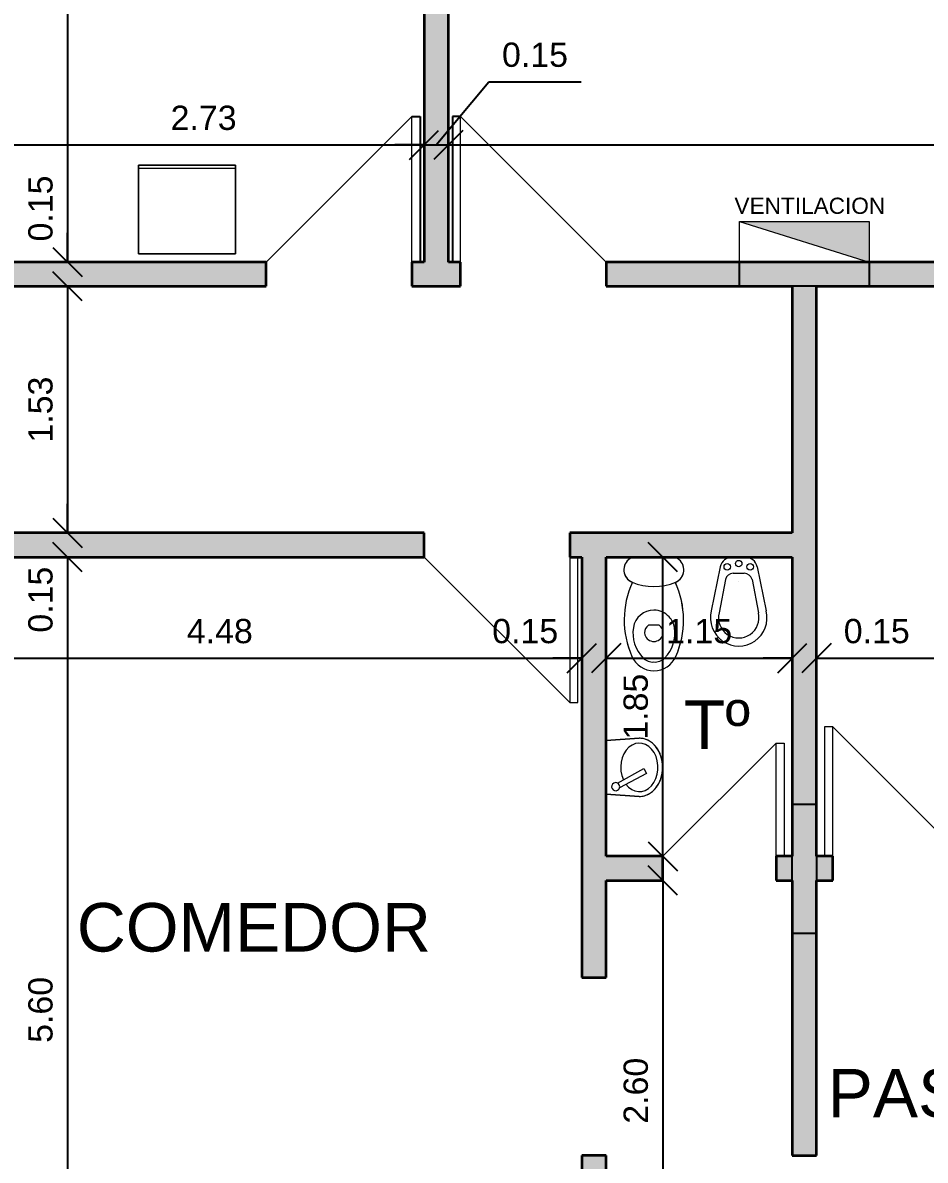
# Model space of a CAD drawing. Header units: metres. Extents: x 42 to 294, y -52 to 32.
# Drawn here: x 194.48 to 200.06, y 14.93 to 21.97 of the extents above; entities that cross this region are included whole.
import ezdxf

# ---------------------------------------------------------------- set-up
doc = ezdxf.new("R2010")
doc.units = ezdxf.units.M
doc.header["$LTSCALE"] = 0.15
doc.linetypes.add('Dash dot dot', pattern=[0.03, 0.012, -0.006, 0, -0.006, 0, -0.006])
doc.layers.get('0').update_dxf_attribs({"lineweight": 20})
for name, color, linetype, lineweight in [('A-DOORSYM', 1, 'Continuous', 9), ('A-FLORCAM', 3, 'Continuous', 9), ('A-WALL', 2, 'Continuous', 30), ('F-AFFFEQM', 6, 'Continuous', 9), ('P-SANRFIM', 6, 'Continuous', 9), ('VENTILACIONES', 4, 'Continuous', 9)]:
    doc.layers.add(name, color=color, linetype=linetype, lineweight=lineweight)
doc.layers.add('Hatch', color=8, linetype='Continuous')
doc.layers.add('MUROS', color=11, linetype='Continuous')
doc.styles.get("Standard").update_dxf_attribs({"font": 'arial.ttf', "height": 0.15})
doc.dimstyles.new('Copy of Annotative', dxfattribs={"dimtxt": 0.15, "dimasz": 0.18, "dimexe": 0.18, "dimexo": 0.0625, "dimgap": 0.09, "dimtad": 1, "dimzin": 0, "dimdsep": 46, "dimtxsty": 'Standard', "dimblk": 'OBLIQUE', "dimcen": 0.09, "dimse1": 1, "dimse2": 1, "dimadec": 0, "dimazin": 0, "dimtfac": 1, "dimtofl": 0, "dimtmove": 0, "dimatfit": 3, "dimfxl": 1, "dimtolj": 1, "dimtzin": 0, "dimarcsym": 0})

# ---------------------------------------------------------------- blocks, each defined once
blk = doc.blocks.new('Puerta de 1 hoja - 90 x 210 cm-70-02 Primer piso')
at = {"layer": 'A-DOORSYM', "lineweight": 13}
for p, q in [((0.7169, -0.975), (-0.1831, -0.075)), ((0.7169, -0.975), (-0.1831, -0.075)), ((0.7169, -0.075), (0.7169, -0.975))]:
    blk.add_line(p, q, dxfattribs=at)
blk = doc.blocks.new('Puerta de 1 hoja - 90 x 210 cm-71-02 Primer piso')
at = {"layer": 'A-DOORSYM', "lineweight": 13}
for p, q in [((0.7169, 0.975), (-0.1831, 0.075)), ((0.7169, 0.975), (-0.1831, 0.075)), ((0.7169, 0.075), (0.7169, 0.975))]:
    blk.add_line(p, q, dxfattribs=at)
blk = doc.blocks.new('Puerta de 1 hoja - 70x210 cm-65-02 Primer piso')
at = {"layer": 'A-DOORSYM', "lineweight": 13}
for p, q in [((0.6169, 0.775), (-0.0831, 0.075)), ((0.6169, 0.775), (-0.0831, 0.075)), ((0.6169, 0.075), (0.6169, 0.775))]:
    blk.add_line(p, q, dxfattribs=at)
blk = doc.blocks.new('Puerta de 1 hoja - 80 x 210 cm-64-02 Primer piso')
at = {"layer": 'A-DOORSYM', "lineweight": 13}
for p, q in [((0.6669, -0.875), (-0.1331, -0.075)), ((0.6669, -0.875), (-0.1331, -0.075)), ((0.6669, -0.075), (0.6669, -0.875))]:
    blk.add_line(p, q, dxfattribs=at)
blk = doc.blocks.new('WC w Cistern _5_ - 540 x 360mm-7-02 Primer piso')
at = {"layer": 'P-SANRFIM'}
for p, q in [((-0.1469, 0), (-0.1469, -0.0089)), ((-0.1469, 0), (-0.1469, -0.0089)), ((0.1469, -0.0089), (0.1469, 0)), ((0.1469, -0.0089), (0.1469, 0)), ((-0.0431, -0.4306), (-0.0308, -0.4182)), ((-0.0308, -0.4182), (0.0308, -0.4182)), ((0.0308, -0.4182), (0.0431, -0.4306))]:
    blk.add_line(p, q, dxfattribs=at)
for centre, radius, start, end in [((-0.1028, -0.0787), 0.0825, 122.27446, 248.81924), ((-0.1028, -0.0787), 0.0825, 122.27446, 246.87823), ((0.1028, -0.0787), 0.0825, 291.18076, 57.72554), ((0.1028, -0.0787), 0.0825, 293.12177, 57.72554), ((0.375, -0.3882), 0.5584, 155.35449, 203.79689), ((0.375, -0.3882), 0.5584, 155.39027, 203.79689), ((0, 0.1621), 0.3443, 246.87823, 293.12177), ((-0.375, -0.3882), 0.5584, 336.20311, 24.64551), ((-0.375, -0.3882), 0.5584, 336.20311, 24.60973), ((0, -0.4559), 0.1282, 89.99847, 170.90608), ((0, -0.4559), 0.1282, 42.44528, 90.00153), ((0, -0.4559), 0.1282, 9.09392, 42.44528), ((0.0905, -0.4704), 0.2199, 170.90608, 224.39736), ((-0.0078, -0.4659), 0.05, 135, 197.18646), ((0, -0.4635), 0.0581, 197.18646, 342.81705), ((0.0078, -0.4659), 0.05, 342.81705, 45), ((-0.0905, -0.4704), 0.2199, 315.60264, 9.09392), ((0.0014, -0.553), 0.15, 203.79689, 269.46886), ((0.0014, -0.553), 0.15, 203.79689, 269.46886), ((-0.0083, -0.5671), 0.0816, 224.39736, 275.83548), ((-0.0014, -0.553), 0.15, 270.53114, 336.20311), ((-0.0014, -0.553), 0.15, 270.53114, 336.20311), ((0.0083, -0.5671), 0.0816, 264.16452, 315.60264)]:
    blk.add_arc(centre, radius, start, end, dxfattribs=at)
blk = doc.blocks.new('Basin - Small - Basin - Small-74-02 Primer piso')
at = {"layer": 'P-SANRFIM'}
for p, q in [((0.0071, 0.2333), (0.0377, 0.2503)), ((0.0973, 0.0706), (0.0071, 0.2333)), ((0.0377, 0.2503), (0.1268, 0.083)), ((-0.18, 0.205), (-0.165, 0)), ((-0.165, 0), (-0.18, 0.205)), ((0.165, 0), (0.18, 0.205)), ((0.18, 0.205), (0.165, 0))]:
    blk.add_line(p, q, dxfattribs=at)
for start, end in [(28, 208), (208, 28)]:
    blk.add_arc((0.1195, 0.059), 0.025, start, end, dxfattribs=at)
for major_axis, ratio, start_param, end_param in [((-0.18, 0), 0.805556, 3.141593, 6.283185), ((0.15, 0), 0.766667, 5.476019, 11.537553)]:
    blk.add_ellipse((0, 0.205), major_axis=major_axis, ratio=ratio, start_param=start_param, end_param=end_param, dxfattribs=at)
at = {"layer": 'P-SANRFIM', "start_tangent": (-0.003421, 0.999994), "end_tangent": (-0.003421, -0.999994)}
blk.add_spline([(0.18, 0.205), (0.1788, 0.2213), (0.1755, 0.2373), (0.1699, 0.2529), (0.1663, 0.2605), (0.1622, 0.2679), (0.1576, 0.2751), (0.1524, 0.2821), (0.1468, 0.2889), (0.1407, 0.2954), (0.1342, 0.3016), (0.1273, 0.3075), (0.1199, 0.3131), (0.1122, 0.3184), (0.1042, 0.3232), (0.0958, 0.3278), (0.087, 0.3319), (0.0781, 0.3356), (0.0689, 0.3389), (0.0594, 0.3419), (0.0498, 0.3443), (0.0401, 0.3464), (0.0302, 0.3479), (0.0202, 0.3491), (0.0101, 0.3498), (0, 0.35), (-0.0101, 0.3498), (-0.0202, 0.3491), (-0.0302, 0.3479), (-0.0401, 0.3464), (-0.0546, 0.3432), (-0.0689, 0.3389), (-0.0826, 0.3338), (-0.0958, 0.3278), (-0.1083, 0.3208), (-0.1199, 0.3131), (-0.1308, 0.3046), (-0.1407, 0.2954), (-0.1496, 0.2856), (-0.1576, 0.2751), (-0.1643, 0.2642), (-0.1699, 0.2529), (-0.1743, 0.2412), (-0.1774, 0.2294), (-0.18, 0.205)], degree=3, dxfattribs=at)
blk = doc.blocks.new('Counter Top - Corner w sink - 600mm Depth-124-02 Primer piso')
at = {"layer": 'A-FLORCAM'}
for p, q in [((-0.5755, 1.6404), (-1.2005, 1.6404)), ((-0.5755, 0.625), (-0.5755, 1.6404)), ((2.4245, 0.625), (-0.5755, 0.625)), ((-0.5255, 0), (1.4745, 0))]:
    blk.add_line(p, q, dxfattribs=at)
at = {"layer": 'A-FLORCAM', "lineweight": 25}
for p, q in [((-0.5755, 1.6404), (-1.2005, 1.6404)), ((-1.1814, 1.6404), (-1.1814, 0.0191)), ((-0.5755, 0.625), (-0.5755, 1.6404)), ((-0.5755, 0.625), (2.4245, 0.625)), ((-1.1814, 0.0191), (2.4245, 0.0191)), ((1.4745, 0), (-0.5255, 0))]:
    blk.add_line(p, q, dxfattribs=at)
at = {"layer": 'A-FLORCAM', "linetype": 'Dash dot dot'}
for p, q in [((0.5395, 0.54), (-0.0505, 0.54)), ((-0.1005, 0.49), (-0.1005, 0.21)), ((0.5895, 0.21), (0.5895, 0.49)), ((-0.0505, 0.16), (0.5395, 0.16))]:
    blk.add_line(p, q, dxfattribs=at)
for centre, start, end in [((-0.0505, 0.49), 90, 180), ((0.5395, 0.49), 360, 90), ((-0.0505, 0.21), 180, 270), ((0.5395, 0.21), 270, 0)]:
    blk.add_arc(centre, 0.05, start, end, dxfattribs=at)
blk = doc.blocks.new('Washer - 600 x 820 x 550mm-19-02 Primer piso')
at = {"layer": 'F-AFFFEQM'}
for p, q in [((0.1487, 0.675), (-0.4513, 0.675)), ((-0.4513, 0.675), (-0.4513, 0.125)), ((-0.4513, 0.125), (-0.4513, 0.675)), ((-0.4513, 0.675), (0.1487, 0.675)), ((-0.4513, 0.125), (-0.4513, 0.675)), ((-0.4513, 0.675), (0.1487, 0.675)), ((-0.4513, 0.655), (0.1487, 0.655)), ((0.1487, 0.125), (0.1487, 0.675)), ((0.1487, 0.675), (0.1487, 0.125)), ((0.1487, 0.675), (0.1487, 0.125)), ((-0.4513, 0.125), (0.1487, 0.125)), ((0.1487, 0.125), (-0.4513, 0.125)), ((-0.4513, 0.125), (0.1487, 0.125))]:
    blk.add_line(p, q, dxfattribs=at)
blk = doc.blocks.new('_Oblique')
at = {"color": 0, "linetype": 'ByBlock', "lineweight": -2}
blk.add_line((-0.5, -0.5), (0.5, 0.5), dxfattribs=at)
blk = doc.blocks.new('*D2443')
at = {"color": 0, "lineweight": -2, "transparency": 16777216}
blk.add_line((194.2341, 21.2116), (196.9591, 21.2116), dxfattribs=at)
at = {"layer": 'Defpoints', "color": 0, "transparency": 16777216}
for p in [(194.2341, 21.2116), (196.9591, 21.2116), (196.9591, 21.2098)]:
    blk.add_point(p, dxfattribs=at)
at = {"color": 0, "lineweight": -2, "transparency": 16777216, "xscale": 0.18, "yscale": 0.18, "zscale": 0.18, "rotation": 180}
blk.add_blockref('_Oblique', (194.2341, 21.2116), dxfattribs=at)
at = {"color": 0, "lineweight": -2, "transparency": 16777216, "xscale": 0.18, "yscale": 0.18, "zscale": 0.18}
blk.add_blockref('_Oblique', (196.9591, 21.2116), dxfattribs=at)
at = {"color": 0, "transparency": 16777216, "insert": (195.5966, 21.3782), "char_height": 0.15, "attachment_point": 5}
blk.add_mtext('\\A1;2.73', dxfattribs=at)
blk = doc.blocks.new('*D2444')
at = {"color": 0, "lineweight": -2, "transparency": 16777216}
for p, q in [((197.0341, 21.2116), (197.3592, 21.6017)), ((197.3592, 21.6017), (197.9299, 21.6017)), ((196.9591, 21.2116), (196.7791, 21.2116)), ((196.9591, 21.2116), (197.1091, 21.2116)), ((197.1091, 21.2116), (197.2891, 21.2116))]:
    blk.add_line(p, q, dxfattribs=at)
at = {"layer": 'Defpoints', "color": 0, "transparency": 16777216}
for p in [(196.9591, 21.2098), (197.1091, 21.2116), (197.1091, 21.2098)]:
    blk.add_point(p, dxfattribs=at)
at = {"color": 0, "lineweight": -2, "transparency": 16777216, "xscale": 0.18, "yscale": 0.18, "zscale": 0.18}
blk.add_blockref('_Oblique', (196.9591, 21.2116), dxfattribs=at)
at = {"color": 0, "lineweight": -2, "transparency": 16777216, "xscale": 0.18, "yscale": 0.18, "zscale": 0.18, "rotation": 180}
blk.add_blockref('_Oblique', (197.1091, 21.2116), dxfattribs=at)
at = {"color": 0, "transparency": 16777216, "insert": (197.6445, 21.7683), "char_height": 0.15, "attachment_point": 5}
blk.add_mtext('\\A1;0.15', dxfattribs=at)
blk = doc.blocks.new('*D2445')
at = {"color": 0, "lineweight": -2, "transparency": 16777216}
blk.add_line((197.1091, 21.2116), (203.5841, 21.2116), dxfattribs=at)
at = {"layer": 'Defpoints', "color": 0, "transparency": 16777216}
for p in [(197.1091, 21.2098), (203.5841, 21.2116), (203.5841, 21.2084)]:
    blk.add_point(p, dxfattribs=at)
at = {"color": 0, "lineweight": -2, "transparency": 16777216, "xscale": 0.18, "yscale": 0.18, "zscale": 0.18, "rotation": 180}
blk.add_blockref('_Oblique', (197.1091, 21.2116), dxfattribs=at)
at = {"color": 0, "lineweight": -2, "transparency": 16777216, "xscale": 0.18, "yscale": 0.18, "zscale": 0.18}
blk.add_blockref('_Oblique', (203.5841, 21.2116), dxfattribs=at)
at = {"color": 0, "transparency": 16777216, "insert": (200.3466, 21.3782), "char_height": 0.15, "attachment_point": 5}
blk.add_mtext('\\A1;6.48', dxfattribs=at)
blk = doc.blocks.new('*D2822')
at = {"color": 0, "lineweight": -2, "transparency": 16777216}
blk.add_line((193.4591, 18.0372), (197.9341, 18.0372), dxfattribs=at)
at = {"layer": 'Defpoints', "color": 0, "transparency": 16777216}
for p in [(193.4591, 18.0372), (197.9341, 18.0372), (197.9341, 18.0372)]:
    blk.add_point(p, dxfattribs=at)
at = {"color": 0, "lineweight": -2, "transparency": 16777216, "xscale": 0.18, "yscale": 0.18, "zscale": 0.18, "rotation": 180}
blk.add_blockref('_Oblique', (193.4591, 18.0372), dxfattribs=at)
at = {"color": 0, "lineweight": -2, "transparency": 16777216, "xscale": 0.18, "yscale": 0.18, "zscale": 0.18}
blk.add_blockref('_Oblique', (197.9341, 18.0372), dxfattribs=at)
at = {"color": 0, "transparency": 16777216, "insert": (195.6966, 18.2038), "char_height": 0.15, "attachment_point": 5}
blk.add_mtext('\\A1;4.48', dxfattribs=at)
blk = doc.blocks.new('*D2823')
at = {"color": 0, "lineweight": -2, "transparency": 16777216}
for p, q in [((197.9341, 18.0372), (197.7541, 18.0372)), ((198.0841, 18.0372), (198.2641, 18.0372))]:
    blk.add_line(p, q, dxfattribs=at)
at = {"layer": 'Defpoints', "color": 0, "transparency": 16777216}
for p in [(197.9341, 18.0372), (198.0841, 18.0372), (198.0841, 18.0372)]:
    blk.add_point(p, dxfattribs=at)
at = {"color": 0, "lineweight": -2, "transparency": 16777216, "xscale": 0.18, "yscale": 0.18, "zscale": 0.18}
blk.add_blockref('_Oblique', (197.9341, 18.0372), dxfattribs=at)
at = {"color": 0, "lineweight": -2, "transparency": 16777216, "xscale": 0.18, "yscale": 0.18, "zscale": 0.18, "rotation": 180}
blk.add_blockref('_Oblique', (198.0841, 18.0372), dxfattribs=at)
at = {"color": 0, "transparency": 16777216, "insert": (197.584, 18.2038), "char_height": 0.15, "attachment_point": 5}
blk.add_mtext('\\A1;0.15', dxfattribs=at)
blk = doc.blocks.new('*D2824')
at = {"color": 0, "lineweight": -2, "transparency": 16777216}
blk.add_line((198.0841, 18.0372), (199.2341, 18.0372), dxfattribs=at)
at = {"layer": 'Defpoints', "color": 0, "transparency": 16777216}
for p in [(198.0841, 18.0372), (199.2341, 18.0372), (199.2341, 18.0372)]:
    blk.add_point(p, dxfattribs=at)
at = {"color": 0, "lineweight": -2, "transparency": 16777216, "xscale": 0.18, "yscale": 0.18, "zscale": 0.18, "rotation": 180}
blk.add_blockref('_Oblique', (198.0841, 18.0372), dxfattribs=at)
at = {"color": 0, "lineweight": -2, "transparency": 16777216, "xscale": 0.18, "yscale": 0.18, "zscale": 0.18}
blk.add_blockref('_Oblique', (199.2341, 18.0372), dxfattribs=at)
at = {"color": 0, "transparency": 16777216, "insert": (198.6591, 18.2038), "char_height": 0.15, "attachment_point": 5}
blk.add_mtext('\\A1;1.15', dxfattribs=at)
blk = doc.blocks.new('*D2825')
at = {"color": 0, "lineweight": -2, "transparency": 16777216}
for p, q in [((199.2341, 18.0372), (199.0541, 18.0372)), ((199.3841, 18.0372), (199.5641, 18.0372))]:
    blk.add_line(p, q, dxfattribs=at)
at = {"layer": 'Defpoints', "color": 0, "transparency": 16777216}
for p in [(199.2341, 18.0372), (199.3841, 18.0372), (199.3841, 18.0372)]:
    blk.add_point(p, dxfattribs=at)
at = {"color": 0, "lineweight": -2, "transparency": 16777216, "xscale": 0.18, "yscale": 0.18, "zscale": 0.18}
blk.add_blockref('_Oblique', (199.2341, 18.0372), dxfattribs=at)
at = {"color": 0, "lineweight": -2, "transparency": 16777216, "xscale": 0.18, "yscale": 0.18, "zscale": 0.18, "rotation": 180}
blk.add_blockref('_Oblique', (199.3841, 18.0372), dxfattribs=at)
at = {"color": 0, "transparency": 16777216, "insert": (199.7564, 18.2038), "char_height": 0.15, "attachment_point": 5}
blk.add_mtext('\\A1;0.15', dxfattribs=at)
blk = doc.blocks.new('*D2826')
at = {"color": 0, "lineweight": -2, "transparency": 16777216}
blk.add_line((199.3841, 18.0372), (203.5841, 18.0372), dxfattribs=at)
at = {"layer": 'Defpoints', "color": 0, "transparency": 16777216}
for p in [(199.3841, 18.0372), (203.5841, 18.0656), (203.5841, 18.0372)]:
    blk.add_point(p, dxfattribs=at)
at = {"color": 0, "lineweight": -2, "transparency": 16777216, "xscale": 0.18, "yscale": 0.18, "zscale": 0.18, "rotation": 180}
blk.add_blockref('_Oblique', (199.3841, 18.0372), dxfattribs=at)
at = {"color": 0, "lineweight": -2, "transparency": 16777216, "xscale": 0.18, "yscale": 0.18, "zscale": 0.18}
blk.add_blockref('_Oblique', (203.5841, 18.0372), dxfattribs=at)
at = {"color": 0, "transparency": 16777216, "insert": (201.4841, 18.2038), "char_height": 0.15, "attachment_point": 5}
blk.add_mtext('\\A1;4.20', dxfattribs=at)
blk = doc.blocks.new('*D2712')
at = {"color": 0, "lineweight": -2, "transparency": 16777216}
blk.add_line((194.7557, 24.1121), (194.7557, 20.4871), dxfattribs=at)
at = {"layer": 'Defpoints', "color": 0, "transparency": 16777216}
for p in [(194.7549, 24.1121), (194.7555, 20.4871), (194.7557, 20.4871)]:
    blk.add_point(p, dxfattribs=at)
at = {"color": 0, "lineweight": -2, "transparency": 16777216, "xscale": 0.18, "yscale": 0.18, "zscale": 0.18}
for p, rotation in [((194.7557, 24.1121), 90), ((194.7557, 20.4871), 270)]:
    blk.add_blockref('_Oblique', p, dxfattribs=dict(at, rotation=rotation))
at = {"color": 0, "transparency": 16777216, "insert": (194.589, 22.2996), "char_height": 0.15, "attachment_point": 5, "rotation": 90}
blk.add_mtext('\\A1;3.63', dxfattribs=at)
blk = doc.blocks.new('*D2713')
at = {"color": 0, "lineweight": -2, "transparency": 16777216}
for p, q in [((194.7557, 20.4871), (194.7557, 20.6671)), ((194.7557, 20.3371), (194.7557, 20.1571))]:
    blk.add_line(p, q, dxfattribs=at)
at = {"layer": 'Defpoints', "color": 0, "transparency": 16777216}
for p in [(194.7555, 20.4871), (194.7515, 20.3371), (194.7557, 20.3371)]:
    blk.add_point(p, dxfattribs=at)
at = {"color": 0, "lineweight": -2, "transparency": 16777216, "xscale": 0.18, "yscale": 0.18, "zscale": 0.18}
for p, rotation in [((194.7557, 20.4871), 270), ((194.7557, 20.3371), 90)]:
    blk.add_blockref('_Oblique', p, dxfattribs=dict(at, rotation=rotation))
at = {"color": 0, "transparency": 16777216, "insert": (194.5891, 20.8183), "char_height": 0.15, "attachment_point": 5, "rotation": 90}
blk.add_mtext('\\A1;0.15', dxfattribs=at)
blk = doc.blocks.new('*D2714')
at = {"color": 0, "lineweight": -2, "transparency": 16777216}
blk.add_line((194.7557, 20.3371), (194.7557, 18.8121), dxfattribs=at)
at = {"layer": 'Defpoints', "color": 0, "transparency": 16777216}
for p in [(194.7515, 20.3371), (194.7552, 18.8121), (194.7557, 18.8121)]:
    blk.add_point(p, dxfattribs=at)
at = {"color": 0, "lineweight": -2, "transparency": 16777216, "xscale": 0.18, "yscale": 0.18, "zscale": 0.18}
for p, rotation in [((194.7557, 20.3371), 90), ((194.7557, 18.8121), 270)]:
    blk.add_blockref('_Oblique', p, dxfattribs=dict(at, rotation=rotation))
at = {"color": 0, "transparency": 16777216, "insert": (194.589, 19.5746), "char_height": 0.15, "attachment_point": 5, "rotation": 90}
blk.add_mtext('\\A1;1.53', dxfattribs=at)
blk = doc.blocks.new('*D2715')
at = {"color": 0, "lineweight": -2, "transparency": 16777216}
for p, q in [((194.7557, 18.8121), (194.7557, 18.9921)), ((194.7557, 18.6621), (194.7557, 18.4821))]:
    blk.add_line(p, q, dxfattribs=at)
at = {"layer": 'Defpoints', "color": 0, "transparency": 16777216}
for p in [(194.7552, 18.8121), (194.7557, 18.6621), (194.7564, 18.6621)]:
    blk.add_point(p, dxfattribs=at)
at = {"color": 0, "lineweight": -2, "transparency": 16777216, "xscale": 0.18, "yscale": 0.18, "zscale": 0.18}
for p, rotation in [((194.7557, 18.8121), 270), ((194.7557, 18.6621), 90)]:
    blk.add_blockref('_Oblique', p, dxfattribs=dict(at, rotation=rotation))
at = {"color": 0, "transparency": 16777216, "insert": (194.5891, 18.399), "char_height": 0.15, "attachment_point": 5, "rotation": 90}
blk.add_mtext('\\A1;0.15', dxfattribs=at)
blk = doc.blocks.new('*D2716')
at = {"color": 0, "lineweight": -2, "transparency": 16777216}
blk.add_line((194.7557, 18.6621), (194.7557, 13.0621), dxfattribs=at)
at = {"layer": 'Defpoints', "color": 0, "transparency": 16777216}
for p in [(194.7564, 18.6621), (194.7557, 13.0621), (194.785, 13.0621)]:
    blk.add_point(p, dxfattribs=at)
at = {"color": 0, "lineweight": -2, "transparency": 16777216, "xscale": 0.18, "yscale": 0.18, "zscale": 0.18}
for p, rotation in [((194.7557, 18.6621), 90), ((194.7557, 13.0621), 270)]:
    blk.add_blockref('_Oblique', p, dxfattribs=dict(at, rotation=rotation))
at = {"color": 0, "transparency": 16777216, "insert": (194.5891, 15.8621), "char_height": 0.15, "attachment_point": 5, "rotation": 90}
blk.add_mtext('\\A1;5.60', dxfattribs=at)
blk = doc.blocks.new('*D2723')
at = {"color": 0, "lineweight": -2, "transparency": 16777216}
blk.add_line((198.4341, 16.8121), (198.4341, 18.6621), dxfattribs=at)
at = {"layer": 'Defpoints', "color": 0, "transparency": 16777216}
for p in [(198.4341, 18.6621), (198.4341, 18.6621), (198.4341, 16.8121)]:
    blk.add_point(p, dxfattribs=at)
at = {"color": 0, "lineweight": -2, "transparency": 16777216, "xscale": 0.18, "yscale": 0.18, "zscale": 0.18}
for p, rotation in [((198.4341, 18.6621), 90), ((198.4341, 16.8121), 270)]:
    blk.add_blockref('_Oblique', p, dxfattribs=dict(at, rotation=rotation))
at = {"color": 0, "transparency": 16777216, "insert": (198.2675, 17.7371), "char_height": 0.15, "attachment_point": 5, "rotation": 90}
blk.add_mtext('\\A1;1.85', dxfattribs=at)
blk = doc.blocks.new('*D2726')
at = {"color": 0, "lineweight": -2, "transparency": 16777216}
blk.add_line((198.4345, 16.6621), (198.4345, 14.0621), dxfattribs=at)
at = {"layer": 'Defpoints', "color": 0, "transparency": 16777216}
for p in [(198.4341, 16.6621), (198.4341, 14.0621), (198.4345, 14.0621)]:
    blk.add_point(p, dxfattribs=at)
at = {"color": 0, "lineweight": -2, "transparency": 16777216, "xscale": 0.18, "yscale": 0.18, "zscale": 0.18}
for p, rotation in [((198.4345, 16.6621), 90), ((198.4345, 14.0621), 270)]:
    blk.add_blockref('_Oblique', p, dxfattribs=dict(at, rotation=rotation))
at = {"color": 0, "transparency": 16777216, "insert": (198.2679, 15.3621), "char_height": 0.15, "attachment_point": 5, "rotation": 90}
blk.add_mtext('\\A1;2.60', dxfattribs=at)

msp = doc.modelspace()

# ---------------------------------------------------------------- hatches: boundary and pattern name
at = {"layer": 'Hatch', "ltscale": 0.2}
msp.add_hatch(color=256, dxfattribs=at).paths.add_polyline_path([(199.7091, 20.4871), (198.9091, 20.4871), (198.9091, 20.3371), (199.7091, 20.3371)])
at = {"layer": 'Hatch'}
msp.add_hatch(color=256, dxfattribs=at).paths.add_polyline_path([(199.3841, 17.134), (199.2341, 17.134), (199.2341, 16.8121), (199.2341, 16.6621), (199.2341, 16.6621), (199.2341, 16.334), (199.3841, 16.334)])
at = {"layer": 'MUROS'}
h = msp.add_hatch(color=256, dxfattribs=at)
h.paths.add_polyline_path([(191.7591, 18.8121), (191.5441, 18.8121), (191.5441, 18.6621), (191.7591, 18.6621)])
h.paths.add_polyline_path([(193.3091, 20.4871), (192.3091, 20.4871), (192.3091, 20.1871), (193.3091, 20.1871)])
h.paths.add_polyline_path([(193.6091, 21.4371), (193.3091, 21.4371), (193.3091, 20.7871), (193.6091, 20.7871)])
h.paths.add_polyline_path([(197.5091, 24.2621), (197.1091, 24.2621), (197.1091, 24.3621), (196.9591, 24.3621), (196.9591, 24.3371), (196.9591, 24.3121), (196.9591, 24.2621), (193.6091, 24.2621), (193.6091, 24.3871), (193.3091, 24.3871), (193.3091, 23.4371), (193.6091, 23.4371), (193.6091, 24.1121), (196.9591, 24.1121), (196.9591, 24.0121), (197.1091, 24.0121), (197.1091, 24.1121), (197.5091, 24.1121)])
h.paths.add_polyline_path([(193.6091, 27.1621), (193.3091, 27.1621), (193.3091, 26.3871), (193.6091, 26.3871)])
h.paths.add_polyline_path([(198.9091, 27.6121), (194.4091, 27.6121), (194.4091, 27.4621), (197.5591, 27.4621), (197.5591, 25.4121), (196.9591, 25.4121), (196.9591, 25.1621), (197.1091, 25.1621), (197.1091, 25.2621), (198.4091, 25.2621), (198.4091, 25.4121), (197.7091, 25.4121), (197.7091, 27.4621), (198.9091, 27.4621)])
h.paths.add_polyline_path([(203.0841, 27.6121), (199.7091, 27.6121), (199.7091, 27.4621), (203.0841, 27.4621)])
h.paths.add_polyline_path([(204.9841, 27.6121), (203.8841, 27.6121), (203.8841, 27.5121), (204.8841, 27.5121), (204.8841, 20.5059), (204.8841, 20.3559), (204.8841, 16.8121), (203.8841, 16.8121), (203.8841, 16.7121), (204.9841, 16.7121)])
h.paths.add_polyline_path([(203.8841, 27.0121), (203.5841, 27.0121), (203.5841, 26.4371), (203.8841, 26.4371)])
h.paths.add_polyline_path([(203.8841, 24.4371), (203.5841, 24.4371), (203.5841, 24.2621), (199.3591, 24.2621), (199.3591, 24.3621), (199.2091, 24.3621), (199.2091, 24.2621), (198.4091, 24.2621), (198.4091, 24.1121), (203.5841, 24.1121), (203.5841, 23.2996), (203.8841, 23.2996)])
h.paths.add_polyline_path([(199.9591, 25.4121), (199.3591, 25.4121), (199.3591, 27.4621), (199.2091, 27.4621), (199.2091, 25.4121), (199.1091, 25.4121), (199.1091, 25.2621), (199.2091, 25.2621), (199.2091, 25.1621), (199.3591, 25.1621), (199.3591, 25.2621), (199.9591, 25.2621)])
h.paths.add_polyline_path([(195.9841, 20.4871), (193.6091, 20.4871), (193.6091, 20.4371), (193.9091, 20.4371), (193.9091, 20.3371), (195.9841, 20.3371)])
h.paths.add_polyline_path([(197.1841, 20.4871), (197.1341, 20.4871), (197.1091, 20.4871), (197.1091, 23.2121), (196.9591, 23.2121), (196.9591, 20.4871), (196.8841, 20.4871), (196.8841, 20.3371), (197.1841, 20.3371)])
h.paths.add_polyline_path([(198.9091, 20.4871), (198.0841, 20.4871), (198.0841, 20.3371), (198.9091, 20.3371)])
h.paths.add_polyline_path([(203.5841, 20.4871), (199.7091, 20.4871), (199.7091, 20.3371), (203.5841, 20.3371)])
h.paths.add_polyline_path([(204.8841, 20.5059), (203.8841, 20.5059), (203.8841, 20.3559), (204.8841, 20.3559)], flags=17)
h.paths.add_polyline_path([(203.8841, 21.2996), (203.5841, 21.2996), (203.5841, 20.6371), (203.8841, 20.6371)])
h.paths.add_polyline_path([(203.8841, 20.0371), (203.5841, 20.0371), (203.5841, 19.5621), (203.8841, 19.5621)])
h.paths.add_polyline_path([(199.3841, 20.3371), (199.2341, 20.3371), (199.2341, 18.8121), (197.8591, 18.8121), (197.8591, 18.6621), (197.9091, 18.6621), (197.9341, 18.6621), (197.9341, 16.0621), (198.0841, 16.0621), (198.0841, 16.6621), (198.4341, 16.6621), (198.4341, 16.8121), (198.0841, 16.8121), (198.0841, 18.6621), (199.2341, 18.6621), (199.2341, 17.134), (199.3841, 17.134)])
h.paths.add_polyline_path([(199.3841, 16.334), (199.2341, 16.334), (199.2341, 14.9621), (199.3841, 14.9621)])
h.paths.add_polyline_path([(199.4841, 16.8121), (199.4341, 16.8121), (199.3841, 16.8121), (199.3841, 16.6621), (199.4841, 16.6621)])
h.paths.add_polyline_path([(199.2341, 16.8121), (199.1341, 16.8121), (199.1341, 16.6621), (199.2341, 16.6621)], flags=17)
h.paths.add_polyline_path([(203.0841, 16.8121), (200.5341, 16.8121), (200.5341, 17.4121), (200.3841, 17.4121), (200.3841, 16.8121), (200.2841, 16.8121), (200.2841, 16.6621), (200.3841, 16.6621), (200.3841, 15.8621), (200.5341, 15.8621), (200.5341, 16.6621), (201.4341, 16.6621), (201.4341, 15.7621), (201.5841, 15.7621), (201.5841, 16.6621), (203.0841, 16.6621)])
h.paths.add_polyline_path([(203.8841, 16.6621), (203.5841, 16.6621), (203.5841, 14.9621), (201.5841, 14.9621), (201.5841, 15.0621), (201.4341, 15.0621), (201.4341, 14.9621), (200.3841, 14.9621), (200.3841, 14.0621), (200.2841, 14.0621), (200.2841, 13.9121), (200.5341, 13.9121), (200.5341, 14.8121), (201.4341, 14.8121), (201.4341, 13.9121), (201.5841, 13.9121), (201.5841, 14.8121), (203.5841, 14.8121), (203.5841, 14.0121), (203.8841, 14.0121)])
h.paths.add_polyline_path([(203.8841, 17.5621), (203.5841, 17.5621), (203.5841, 16.8121), (203.8841, 16.8121)])
h.paths.add_polyline_path([(203.8841, 13.4121), (203.5841, 13.4121), (203.5841, 13.1121), (201.5841, 13.1121), (201.5841, 13.2121), (201.4341, 13.2121), (201.4341, 12.9621), (203.5841, 12.9621), (203.5841, 12.8621), (203.8841, 12.8621)])
h.paths.add_polyline_path([(203.8841, 12.2621), (203.5841, 12.2621), (203.5841, 11.5621), (200.5341, 11.5621), (200.5341, 12.1621), (200.522, 12.1621), (200.3841, 12.1621), (200.3841, 11.4121), (203.5841, 11.4121), (203.5841, 10.6871), (203.8841, 10.6871)])
h = msp.add_hatch(color=256, dxfattribs=at)
h.paths.add_polyline_path([(186.3091, 18.8121), (183.5091, 18.8121), (183.5091, 18.6621), (186.1091, 18.6621), (186.1091, 17.6121), (186.2591, 17.6121), (186.2591, 18.6621), (186.3091, 18.6621)])
h.paths.add_polyline_path([(186.0091, 20.3371), (185.9091, 20.3371), (185.9091, 20.1871), (186.0091, 20.1871)])
h.paths.add_polyline_path([(187.3091, 20.4871), (186.3091, 20.4871), (186.3091, 20.1871), (187.3091, 20.1871)])
h.paths.add_polyline_path([(186.2591, 16.8121), (186.1091, 16.8121), (186.1091, 14.6627), (186.2591, 14.6627)])
h.paths.add_polyline_path([(187.7908, 18.8121), (187.3091, 18.8121), (187.3091, 18.6621), (187.3591, 18.6621), (187.3591, 17.6121), (187.7908, 17.6121), (187.7908, 17.7621), (187.5091, 17.7621), (187.5091, 18.6621), (187.7908, 18.6621)])
h.paths.add_polyline_path([(188.8441, 18.8121), (188.6091, 18.8121), (188.6091, 18.6621), (188.8441, 18.6621)])
h.paths.add_polyline_path([(188.4591, 18.8121), (187.7908, 18.8121), (187.7908, 18.6621), (188.4591, 18.6621)])
h.paths.add_polyline_path([(188.4591, 17.7621), (187.7908, 17.7621), (187.7908, 17.6121), (188.4591, 17.6121)])
h.paths.add_polyline_path([(190.1091, 18.8121), (189.8941, 18.8121), (189.8941, 18.6621), (190.1091, 18.6621)])
h.paths.add_polyline_path([(190.4941, 18.8121), (190.2591, 18.8121), (190.2591, 18.6621), (190.4941, 18.6621)])
h.paths.add_polyline_path([(187.4091, 13.8121), (186.2591, 13.8121), (186.2591, 13.6621), (186.8841, 13.6621), (186.8841, 13.0121), (187.1841, 13.0121), (187.1841, 13.5121), (187.4091, 13.5121)])
h.paths.add_polyline_path([(188.4591, 13.8121), (188.2091, 13.8121), (188.2091, 13.5121), (188.4591, 13.5121), (188.4591, 13.6621)])
h.paths.add_polyline_path([(189.0716, 13.8121), (188.6091, 13.8121), (188.6091, 13.6621), (188.6091, 13.5121), (189.0716, 13.5121)])
h.paths.add_polyline_path([(191.1091, 13.8121), (191.0716, 13.8121), (191.0716, 13.5121), (191.1091, 13.5121)])
h.paths.add_polyline_path([(191.7591, 13.5121), (191.4591, 13.5121), (191.4591, 13.0121), (191.7591, 13.0121)])
h.paths.add_polyline_path([(193.3091, 13.6621), (191.9091, 13.6621), (191.9091, 13.5121), (193.3091, 13.5121)])
h.paths.add_polyline_path([(193.4591, 15.2621), (192.4591, 15.2621), (192.4591, 15.1121), (193.3091, 15.1121), (193.3091, 14.1121), (193.4591, 14.1121)])
h.paths.add_polyline_path([(193.4591, 17.0121), (193.3091, 17.0121), (193.3091, 16.2621), (193.4591, 16.2621)])
h.paths.add_polyline_path([(193.3091, 17.1621), (192.6591, 17.1621), (192.6591, 17.8621), (193.3091, 17.8621), (193.3091, 17.6121), (193.4591, 17.6121), (193.4591, 18.6621), (196.9591, 18.6621), (196.9591, 18.8121), (191.9091, 18.8121), (191.9091, 18.6621), (192.5591, 18.6621), (192.5591, 17.1621), (191.9091, 17.1621), (191.9091, 17.0121), (193.3091, 17.0121)])
h.paths.add_polyline_path([(192.6591, 17.9621), (192.6591, 18.6621), (193.3091, 18.6621), (193.3091, 17.9621)], flags=16)
h.paths.add_polyline_path([(187.1841, 8.8221), (186.8841, 8.8221), (186.8841, 8.7121), (185.7841, 8.7121), (185.7841, 8.4121), (186.8841, 8.4121), (187.1841, 8.4121)])
h.paths.add_polyline_path([(187.1841, 9.4121), (186.8841, 9.4121), (186.8841, 8.8221), (187.1841, 8.8221)])
h.paths.add_polyline_path([(191.7591, 8.5121), (191.4591, 8.5121), (191.4591, 8.4121), (191.7591, 8.4121)])
h.paths.add_polyline_path([(192.8466, 7.9121), (191.7591, 7.9121), (191.7591, 7.6121), (192.8466, 7.6121)])
h.paths.add_polyline_path([(203.4841, 7.6121), (203.3841, 7.6121), (203.3841, 6.6121), (192.0591, 6.6121), (192.0591, 7.6121), (191.9591, 7.6121), (191.9591, 6.5121), (203.4841, 6.5121)])
h.paths.add_polyline_path([(195.8591, 7.9121), (194.8466, 7.9121), (194.8466, 7.6121), (195.8591, 7.6121)])
h.paths.add_polyline_path([(196.9091, 7.9121), (196.4591, 7.9121), (196.4591, 7.6121), (196.9091, 7.6121)])
h.paths.add_polyline_path([(196.1591, 12.9121), (197.9341, 12.9121), (197.9341, 12.3121), (198.0841, 12.3121), (198.0841, 13.9121), (198.3341, 13.9121), (198.3341, 14.0621), (198.0841, 14.0621), (198.0841, 14.9621), (197.9341, 14.9621), (197.9341, 13.0621), (196.0091, 13.0621), (196.0091, 11.5113), (196.0091, 10.4064), (196.0091, 8.8221), (196.1591, 8.8221)])
h.paths.add_polyline_path([(199.3841, 13.4121), (199.2341, 13.4121), (199.2341, 8.8221), (199.3841, 8.8221)])
h.paths.add_polyline_path([(199.3841, 8.8221), (199.2341, 8.8221), (199.2341, 7.9121), (199.3841, 7.9121)])
h.paths.add_polyline_path([(196.1591, 8.8221), (196.0091, 8.8221), (196.0091, 7.9121), (196.1591, 7.9121)])
at = {"layer": 'VENTILACIONES'}
msp.add_hatch(color=256, dxfattribs=at).paths.add_polyline_path([(199.7091, 20.4871), (199.7091, 20.7371), (198.9091, 20.7371)])

# ---------------------------------------------------------------- linework, layer by layer
at = {"layer": 'A-DOORSYM'}
for p, q in [((197.9091, 18.6621), (197.8591, 18.6621)), ((197.9091, 17.7621), (197.9091, 18.6621)), ((197.8591, 17.7621), (197.9091, 17.7621)), ((199.4841, 17.6121), (199.4341, 17.6121)), ((199.4341, 17.6121), (199.4341, 16.8121)), ((199.1341, 17.5121), (199.1841, 17.5121)), ((199.1841, 17.5121), (199.1841, 16.8121)), ((199.1841, 16.8121), (199.1341, 16.8121)), ((199.4341, 16.8121), (199.4841, 16.8121))]:
    msp.add_line(p, q, dxfattribs=at)
at = {"layer": 'A-WALL', "lineweight": 35}
for p, q in [((196.9591, 23.2121), (196.9591, 20.4871)), ((197.1091, 20.4871), (197.1091, 23.2121)), ((195.9841, 20.4871), (193.6091, 20.4871)), ((195.9841, 20.3371), (195.9841, 20.4871)), ((196.9591, 20.4871), (196.8841, 20.4871)), ((196.8841, 20.4871), (196.8841, 20.3371)), ((197.1841, 20.4871), (197.1091, 20.4871)), ((197.1841, 20.3371), (197.1841, 20.4871)), ((203.5841, 20.4871), (198.0841, 20.4871)), ((198.0841, 20.4871), (198.0841, 20.3371)), ((193.9091, 20.3371), (195.9841, 20.3371)), ((196.8841, 20.3371), (197.1841, 20.3371)), ((198.0841, 20.3371), (199.2341, 20.3371)), ((199.2341, 20.3371), (199.2341, 18.8121)), ((199.3841, 16.8121), (199.3841, 20.3371)), ((199.3841, 20.3371), (203.5841, 20.3371)), ((196.9591, 18.8121), (191.5441, 18.8121)), ((196.9591, 18.6621), (196.9591, 18.8121)), ((199.2341, 18.8121), (197.8591, 18.8121)), ((197.8591, 18.8121), (197.8591, 18.6621)), ((193.4591, 18.6621), (196.9591, 18.6621)), ((197.8591, 18.6621), (197.9341, 18.6621)), ((197.9341, 18.6621), (197.9341, 16.0621)), ((198.0841, 18.6621), (199.2341, 18.6621)), ((198.0841, 16.8121), (198.0841, 18.6621)), ((199.2341, 18.6621), (199.2341, 16.8121)), ((198.4341, 16.8121), (198.0841, 16.8121)), ((198.4341, 16.6621), (198.4341, 16.8121)), ((199.2341, 16.8121), (199.1341, 16.8121)), ((199.1341, 16.8121), (199.1341, 16.6621)), ((199.4841, 16.8121), (199.3841, 16.8121)), ((199.4841, 16.6621), (199.4841, 16.8121)), ((198.0841, 16.0621), (198.0841, 16.6621)), ((198.0841, 16.6621), (198.4341, 16.6621)), ((199.1341, 16.6621), (199.2341, 16.6621)), ((199.2341, 16.6621), (199.2341, 14.9621)), ((199.3841, 16.6621), (199.4841, 16.6621)), ((199.3841, 14.9621), (199.3841, 16.6621)), ((197.9341, 16.0621), (198.0841, 16.0621)), ((198.0841, 14.9621), (197.9341, 14.9621)), ((197.9341, 14.9621), (197.9341, 13.0621)), ((198.0841, 14.0621), (198.0841, 14.9621)), ((199.2341, 14.9621), (199.3841, 14.9621))]:
    msp.add_line(p, q, dxfattribs=at)
at = {"layer": 'Hatch', "ltscale": 0.2}
for p, q in [((198.9091, 20.3371), (198.9091, 20.4871)), ((198.9091, 20.4871), (199.7091, 20.4871)), ((199.7091, 20.4871), (199.7091, 20.3371)), ((199.7091, 20.3371), (198.9091, 20.3371)), ((199.2341, 16.334), (199.2341, 17.134)), ((199.2341, 17.134), (199.3841, 17.134)), ((199.3841, 17.134), (199.3841, 16.334)), ((199.3842, 16.334), (199.2342, 16.334))]:
    msp.add_line(p, q, dxfattribs=at)
at = {"layer": 'MUROS'}
for p, q in [((196.8841, 21.3871), (196.9341, 21.3871)), ((196.9341, 21.3871), (196.9341, 20.4871)), ((197.1841, 21.3871), (197.1341, 21.3871)), ((197.1341, 21.3871), (197.1341, 20.4871)), ((196.9341, 20.4871), (196.8841, 20.4871)), ((197.1341, 20.4871), (197.1841, 20.4871))]:
    msp.add_line(p, q, dxfattribs=at)
at = {"layer": 'P-SANRFIM'}
for p, q in [((198.8629, 18.6621), (198.9437, 18.6621)), ((198.7894, 18.6022), (198.7334, 18.3291)), ((199.0172, 18.6022), (199.0732, 18.3291)), ((198.8207, 18.5241), (198.782, 18.3171)), ((198.8693, 18.5621), (198.9374, 18.5621)), ((198.9033, 18.5121), (198.9033, 18.5121)), ((198.9859, 18.5241), (199.0247, 18.3171))]:
    msp.add_line(p, q, dxfattribs=at)
for centre in [(198.8325, 18.6021), (198.9033, 18.6221), (198.9742, 18.6021)]:
    msp.add_circle(centre, 0.02, dxfattribs=at)
for centre, radius, start, end in [((198.8629, 18.5871), 0.075, 90, 168.40971), ((198.9437, 18.5871), 0.075, 11.59029, 90), ((198.8693, 18.5121), 0.05, 90, 166.12865), ((198.9374, 18.5121), 0.05, 13.87135, 90), ((198.9033, 18.2871), 0.175, 166.12865, 13.87135), ((198.9033, 18.2871), 0.125, 166.12865, 13.87135)]:
    msp.add_arc(centre, radius, start, end, dxfattribs=at)
at = {"layer": 'VENTILACIONES'}
for p, q in [((198.9091, 20.4871), (198.9091, 20.7371)), ((198.9091, 20.7371), (199.7091, 20.7371)), ((198.9091, 20.7371), (199.7091, 20.4871)), ((199.7091, 20.7371), (199.7091, 20.4871))]:
    msp.add_line(p, q, dxfattribs=at)

# ---------------------------------------------------------------- block references
at = {"layer": 'A-FLORCAM', "rotation": 269.9999999999999}
msp.add_blockref('Counter Top - Corner w sink - 600mm Depth-124-02 Primer piso', (193.6091, 22.9117), dxfattribs=at)
at = {"layer": 'F-AFFFEQM'}
msp.add_blockref('Washer - 600 x 820 x 550mm-19-02 Primer piso', (195.6454, 20.4121), dxfattribs=at)
at = {"layer": 'MUROS'}
for name, p in [('Puerta de 1 hoja - 90 x 210 cm-71-02 Primer piso', (196.1672, 20.4121)), ('Puerta de 1 hoja - 90 x 210 cm-70-02 Primer piso', (197.1422, 18.7371)), ('Puerta de 1 hoja - 70x210 cm-65-02 Primer piso', (198.5172, 16.7371))]:
    msp.add_blockref(name, p, dxfattribs=at)
at = {"layer": 'MUROS', "rotation": 180}
for name, p in [('Puerta de 1 hoja - 90 x 210 cm-70-02 Primer piso', (197.9009, 20.4121)), ('Puerta de 1 hoja - 80 x 210 cm-64-02 Primer piso', (200.1509, 16.7371))]:
    msp.add_blockref(name, p, dxfattribs=at)
at = {"layer": 'P-SANRFIM'}
msp.add_blockref('WC w Cistern _5_ - 540 x 360mm-7-02 Primer piso', (198.3791, 18.6621), dxfattribs=at)
at = {"layer": 'P-SANRFIM', "rotation": 269.9999999999997}
msp.add_blockref('Basin - Small - Basin - Small-74-02 Primer piso', (198.0841, 17.3621), dxfattribs=at)

# ---------------------------------------------------------------- texts
at = {"ltscale": 0.1, "insert": (198.8771, 20.8852), "char_height": 0.1, "width": 2.147718, "attachment_point": 1}
msp.add_mtext('VENTILACION', dxfattribs=at)
at = {"char_height": 0.3, "width": 8.330833, "attachment_point": 1}
for s, insert in [('Tº', (198.5645, 17.7763)), ('COMEDOR', (194.813, 16.5229)), ('PASO', (199.4527, 15.4967))]:
    msp.add_mtext(s, dxfattribs=dict(at, insert=insert))

# ---------------------------------------------------------------- dimensions: what is measured, and where the dimension line sits
for base, p1, p2, override, picture, middle in [((194.75567626, 20.4871474819), (194.7548957974, 24.1121474819), (194.7554970722, 20.4871474819), {"dimscale": 0, "dimtix": 0, "dimtofl": 0, "dimtmove": 1, "dimatfit": 3}, '*D2712', (194.5890391522, 22.2996474819)), ((194.75567626, 18.8121474819), (194.7514771109, 20.3371474819), (194.755182317, 18.8121474819), {"dimscale": 0, "dimtix": 0, "dimtofl": 0, "dimtmove": 1, "dimatfit": 3}, '*D2714', (194.5890391522, 19.5746474819)), ((194.7557, 13.0621), (194.7564, 18.6621), (194.785, 13.0621), {"dimscale": 0, "dimtix": 0, "dimtofl": 0, "dimtmove": 1, "dimatfit": 3}, '*D2716', (194.5891, 15.8621)), ((198.4341, 18.6621), (198.4341, 16.8121), (198.4341, 18.6621), {"dimscale": 0, "dimtix": 0, "dimtofl": 0, "dimtmove": 0, "dimatfit": 3}, '*D2723', (198.2675, 17.7371)), ((198.4345, 14.0621), (198.4341, 16.6621), (198.4341, 14.0621), {"dimscale": 0, "dimtix": 0, "dimtofl": 0, "dimtmove": 0, "dimatfit": 3}, '*D2726', (198.2679, 15.3621))]:
    dim = msp.add_linear_dim(base=base, p1=p1, p2=p2, angle=90, dimstyle='Copy of Annotative', override=override)
    dim.commit()
    dim.dimension.update_dxf_attribs({"geometry": picture, "text_midpoint": middle})
for base, p1, p2, picture, middle in [((197.1091, 21.2116), (196.9591, 21.2098), (197.1091, 21.2098), '*D2444', (197.4492, 21.6017)), ((198.0841, 18.0372), (197.9341, 18.0372), (198.0841, 18.0372), '*D2823', (197.584, 18.0372)), ((199.3841, 18.0372), (199.2341, 18.0372), (199.3841, 18.0372), '*D2825', (199.7564, 18.0372))]:
    dim = msp.add_linear_dim(base=base, p1=p1, p2=p2, dimstyle='Copy of Annotative', override={"dimscale": 0, "dimtix": 0, "dimtofl": 0, "dimtmove": 1, "dimatfit": 3})
    dim.commit()
    dim.dimension.update_dxf_attribs({"geometry": picture, "text_midpoint": middle, "dimtype": 160})
for base, p1, p2, picture, middle in [((196.9590689244, 21.2115720738), (194.2340689244, 21.2115720738), (196.9590689244, 21.2097626152), '*D2443', (195.5965689244, 21.3782091816)), ((203.5840689244, 21.2115720738), (197.1090689244, 21.2097626152), (203.5840689244, 21.2083536126), '*D2445', (200.3465689244, 21.378158022)), ((197.9340689244, 18.037169164), (193.4590689244, 18.037169164), (197.9340689244, 18.037169164), '*D2822', (195.6965689244, 18.2037551122)), ((199.2341, 18.0372), (198.0841, 18.0372), (199.2341, 18.0372), '*D2824', (198.6591, 18.2038)), ((203.5841, 18.0372), (199.3841, 18.0372), (203.5841, 18.0656), '*D2826', (201.4841, 18.2038))]:
    dim = msp.add_linear_dim(base=base, p1=p1, p2=p2, dimstyle='Copy of Annotative', override={"dimscale": 0, "dimtix": 0, "dimtofl": 0, "dimtmove": 1, "dimatfit": 3})
    dim.commit()
    dim.dimension.update_dxf_attribs({"geometry": picture, "text_midpoint": middle})
for base, p1, p2, picture, middle in [((194.7557, 20.3371), (194.7555, 20.4871), (194.7515, 20.3371), '*D2713', (194.7557, 20.8183)), ((194.7557, 18.6621), (194.7552, 18.8121), (194.7564, 18.6621), '*D2715', (194.7557, 18.399))]:
    dim = msp.add_linear_dim(base=base, p1=p1, p2=p2, angle=90, dimstyle='Copy of Annotative', override={"dimscale": 0, "dimtix": 0, "dimtofl": 0, "dimtmove": 1, "dimatfit": 3})
    dim.commit()
    dim.dimension.update_dxf_attribs({"geometry": picture, "text_midpoint": middle, "dimtype": 160})

doc.saveas('drawing.dxf')
